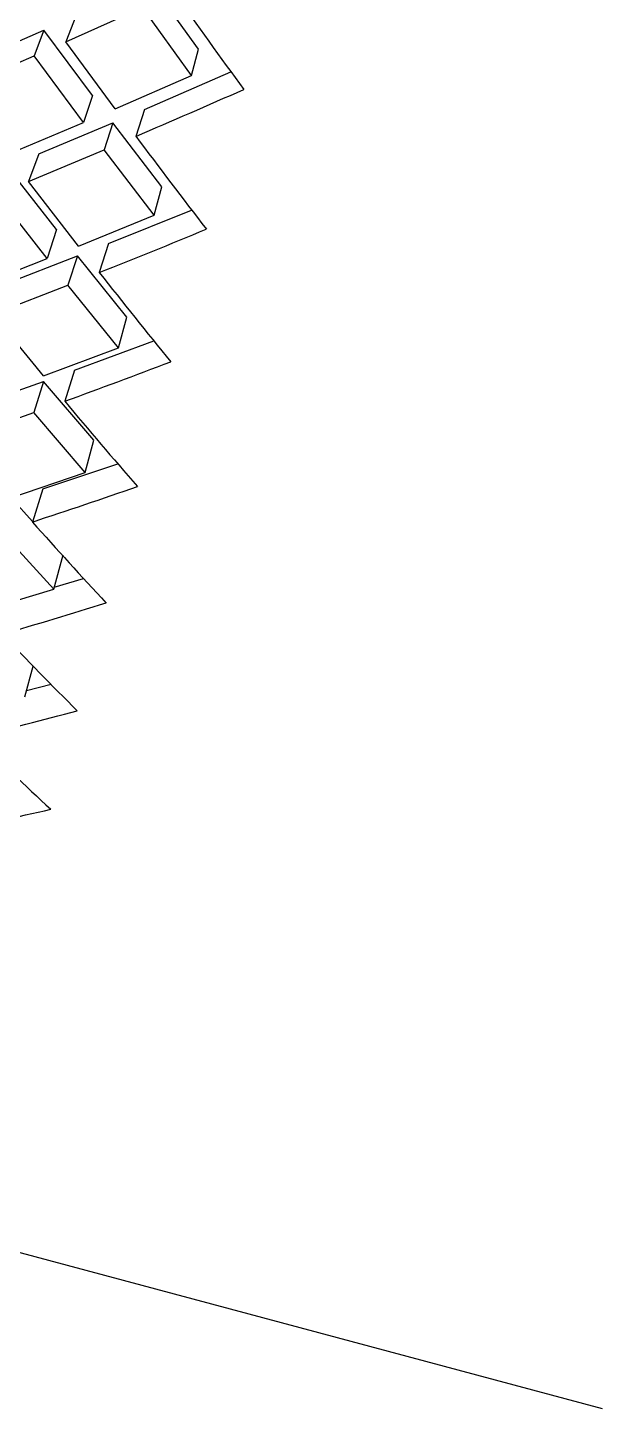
# Model space of a CAD drawing. Extents: x 0 to 420, y 0 to 297.
# Drawn here: x 133.169 to 133.376, y 255.949 to 256.452 of the extents above; entities that cross this region are included whole.
import ezdxf

# ---------------------------------------------------------------- set-up
doc = ezdxf.new("R2010")
doc.units = 0
doc.layers.get('0').update_dxf_attribs({"linetype": 'CONTINUOUS'})

msp = doc.modelspace()

# ---------------------------------------------------------------- linework, layer by layer
at = {"color": 7}
for p, q in [((133.230789, 256.443726), (133.213318, 256.467865)), ((133.182556, 256.446411), (133.210358, 256.458862)), ((133.186127, 256.455688), (133.182556, 256.446411)), ((133.228241, 256.434174), (133.210358, 256.458862)), ((133.147583, 256.438873), (133.174591, 256.450623)), ((133.174591, 256.450623), (133.171021, 256.441345)), ((133.192169, 256.42691), (133.174591, 256.450623)), ((133.2005, 256.422058), (133.182556, 256.446411)), ((133.143387, 256.429321), (133.171021, 256.441345)), ((133.188995, 256.417114), (133.171021, 256.441345)), ((133.228241, 256.434174), (133.230789, 256.443726)), ((133.211136, 256.421844), (133.242538, 256.435455)), ((133.2005, 256.422058), (133.228241, 256.434174)), ((133.192169, 256.42691), (133.188995, 256.417114)), ((133.211136, 256.421844), (133.207962, 256.412018)), ((133.161377, 256.405426), (133.188995, 256.417114)), ((133.172714, 256.40564), (133.199661, 256.416931)), ((133.199661, 256.416931), (133.196487, 256.407135)), ((133.217392, 256.393677), (133.199661, 256.416931)), ((133.168915, 256.395569), (133.196487, 256.407135)), ((133.172714, 256.40564), (133.168915, 256.395569)), ((133.2146, 256.383331), (133.196487, 256.407135)), ((133.179108, 256.378143), (133.161285, 256.40094)), ((133.187103, 256.372101), (133.168915, 256.395569)), ((133.17572, 256.367554), (133.157501, 256.390869)), ((133.2146, 256.383331), (133.217392, 256.393677)), ((133.198074, 256.373047), (133.22818, 256.385223)), ((133.187103, 256.372101), (133.2146, 256.383331)), ((133.179108, 256.378143), (133.17572, 256.367554)), ((133.198074, 256.373047), (133.194687, 256.362457)), ((133.148376, 256.356812), (133.17572, 256.367554)), ((133.159988, 256.358185), (133.186707, 256.368561)), ((133.186707, 256.368561), (133.183304, 256.357941)), ((133.204666, 256.346222), (133.186707, 256.368561)), ((133.156006, 256.347351), (133.183304, 256.357941)), ((133.201691, 256.335114), (133.183304, 256.357941)), ((133.174438, 256.32486), (133.156006, 256.347351)), ((133.201691, 256.335114), (133.204666, 256.346222)), ((133.174438, 256.32486), (133.201691, 256.335114)), ((133.18573, 256.326965), (133.214478, 256.337646)), ((133.18573, 256.326965), (133.182129, 256.315643)), ((133.148026, 256.313507), (133.174469, 256.322876)), ((133.174469, 256.322876), (133.170883, 256.311554)), ((133.192703, 256.301544), (133.174469, 256.322876)), ((133.143829, 256.301971), (133.170883, 256.311554)), ((133.189529, 256.289734), (133.170883, 256.311554)), ((133.189529, 256.289734), (133.192703, 256.301544)), ((133.162567, 256.280518), (133.189529, 256.289734)), ((133.174149, 256.283752), (133.201401, 256.292908)), ((133.170441, 256.271912), (133.162994, 256.280121)), ((133.174149, 256.283752), (133.17038, 256.271729)), ((133.178177, 256.247345), (133.159241, 256.268097)), ((133.178177, 256.247345), (133.181519, 256.259857)), ((133.178314, 256.248016), (133.18895, 256.251221)), ((133.15152, 256.239258), (133.178177, 256.247345)), ((133.167679, 256.20816), (133.170654, 256.21933)), ((133.168243, 256.210419), (133.177155, 256.212738)), ((133.119812, 256.018372), (133.377472, 255.949326))]:
    msp.add_line(p, q, dxfattribs=at)
for centre, radius, start, end in [((136.330444, 258.681976), 3.81861, 215.506788, 216.154946), ((131.745468, 259.826752), 3.714746, 293.18502, 293.845199), ((135.87381, 258.40741), 3.329909, 216.814851, 217.544343), ((131.998672, 259.366058), 3.232969, 291.71181, 292.455815), ((135.487549, 258.172485), 2.921208, 218.288068, 219.103169), ((132.210709, 258.97525), 2.83146, 290.064771, 290.897009), ((135.157654, 257.969482), 2.576389, 219.935128, 220.840087), ((132.389954, 258.640503), 2.494017, 288.235332, 289.160112), ((134.873932, 257.792999), 2.28393, 221.764594, 222.7634), ((132.542557, 258.352112), 2.209044, 286.215556, 287.236813), ((134.62886, 257.639282), 2.035356, 223.784404, 224.880471), ((132.673325, 258.102966), 1.967989, 283.998784, 285.119735), ((134.416595, 257.505707), 1.824264, 226.001223, 227.197026), ((132.786072, 257.887756), 1.764388, 281.580481, 282.80318)]:
    msp.add_arc(centre, radius, start, end, dxfattribs=at)

doc.saveas('drawing.dxf')
